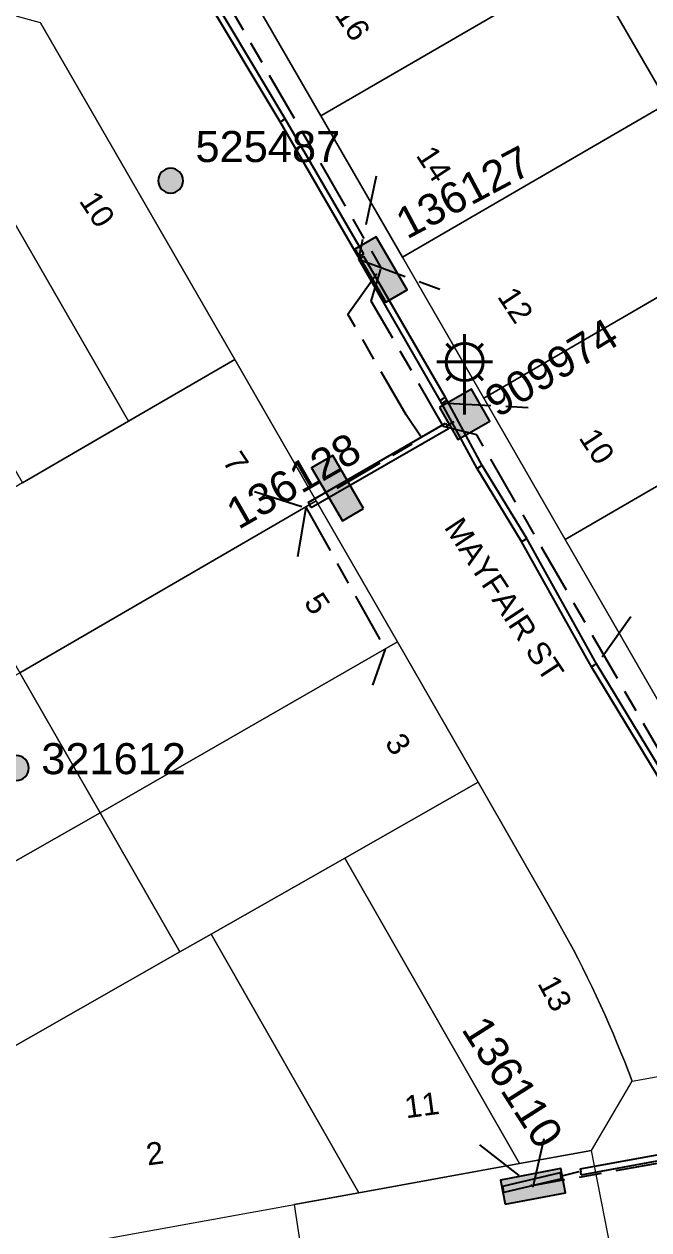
# Model space of a CAD drawing. Header units: metres. Extents: x 303431 to 305438, y 6269401 to 6270518.
# Drawn here: x 304083.4 to 304133.8, y 6269917.6 to 6270014.6 of the extents above; entities that cross this region are included whole.
import ezdxf
from ezdxf.enums import TextEntityAlignment as Align

# ---------------------------------------------------------------- set-up
doc = ezdxf.new("R2010")
doc.units = ezdxf.units.M
doc.linetypes.add('Cable Exist UG', pattern=[8.2, 4, -1.2, 1.8, -1.2])
doc.layers.get('0').update_dxf_attribs({"color": 6})
doc.layers.add('Cadastre Land Parcels_SP_EXT', color=9, linetype='Continuous', lineweight=5)
doc.layers.add('Cadastre Roads_SP_EXT', color=9, linetype='Continuous', lineweight=5)
for name, color, linetype in [('Duct_SP_EXT', 7, 'Continuous'), ('Equip_SP_SL_EXT', 7, 'Continuous'), ('Mains_LV_EXT', 7, 'Continuous'), ('SupportsOH_SP_TR_HV_LV_SL_EXT', 7, 'Continuous'), ('SupportsUG_SP_LV_EXT', 7, 'Continuous'), ('SupportsUG_SP_LV_SL_EXT', 7, 'Continuous'), ('Trench_SP_EXT', 7, 'Continuous')]:
    doc.layers.add(name, color=color, linetype=linetype)
doc.styles.add('COLUMN_LABEL', font='arial.ttf')
doc.styles.add('iecARIAL', font='arial.ttf', dxfattribs={"height": 2})
doc.styles.add('POLE_LABEL', font='arial.ttf')
doc.styles.get("Standard").update_dxf_attribs({"font": 'arial.ttf'})

# ---------------------------------------------------------------- blocks, each defined once
blk = doc.blocks.new('COLUMN_EXT')
blk.add_hatch(color=256).paths.add_polyline_path([(-1.485, 1.485), (-1.485, -1.485), (1.485, -1.485), (1.485, 1.485)])
blk.add_lwpolyline([(-1.485, -1.485), (1.485, -1.485), (1.485, 1.485), (-1.485, 1.485)], close=True)
for tag, height, style, flags, p in [('ASSET_NUM', 2.5, 'COLUMN_LABEL', 8, (2, 2)), ('STRUCTURE_PLANT_NUMBER', 0.2, 'POLE_LABEL', 9, (1.813, 0.031)), ('STREET_CODE', 0.2, 'COLUMN_LABEL', 9, (1.813, -0.2))]:
    blk.add_attdef(tag, text='', height=height, dxfattribs=dict(style=style, flags=flags)).set_placement(p, align=Align.MIDDLE_LEFT)
at = {"flags": 9}
for tag, p in [('OWNED_BY', (1.813, -0.6)), ('STATE', (1.813, -0.8)), ('COLUMN_TYPE', (1.813, -0.4)), ('USAGE', (1.813, -1)), ('STREETNAME', (1.813, -1.6)), ('SUBURB', (1.813, -1.8)), ('LEGEND', (1.813, -1.2)), ('LOCATION', (1.813, -1.4)), ('NOTES', (1.813, -2))]:
    blk.add_attdef(tag, text='', height=0.2, dxfattribs=at).set_placement(p, align=Align.MIDDLE_LEFT)
at = {"flags": 1}
blk.add_attdef('Z', (1.813, -2.351), '', height=0.2, dxfattribs=at)
blk = doc.blocks.new('PILLAR_EXT')
blk.add_hatch(color=256).paths.add_polyline_path([(-2.475, 0.99), (-2.475, -0.99), (2.475, -0.99), (2.475, 0.99)])
blk.add_lwpolyline([(-2.475, -0.99), (2.475, -0.99), (2.475, 0.99), (-2.475, 0.99)], close=True)
at = {"style": 'iecARIAL', "flags": 8}
blk.add_attdef('ASSET_NUM', (1.5, 3.5), '', height=2.5, dxfattribs=at)
for tag, p, flags in [('OWNED_BY', (0, -0.2), 9), ('STATE', (0, -0.4), 9), ('SUPPORT_TYPE', (0, -0.6), 9), ('USAGE', (0, -0.8), 9), ('LEGEND', (0, -1), 9), ('STREETNAME', (0, -1.8), 9), ('SUBURB', (0, -2), 1), ('LOCATION', (0, -1.2), 9), ('NOTES', (0, -1.4), 9), ('PARENT', (0, -1.6), 9)]:
    blk.add_attdef(tag, p, '', height=0.2, dxfattribs=dict(flags=flags))
blk = doc.blocks.new('SL_LANTERN_EXT')
at = {"lineweight": 40}
for p, q in [((0, 1.968), (0, 6.468)), ((-1.459, 5.676), (-1.061, 5.278)), ((1.458, 5.676), (1.06, 5.278)), ((-2.25, 4.218), (2.25, 4.218)), ((-1.459, 2.759), (-1.061, 3.157)), ((1.458, 2.759), (1.06, 3.157)), ((0, 0), (0, 2.721))]:
    blk.add_line(p, q, dxfattribs=at)
blk.add_circle((0, 4.218), 1.5, dxfattribs=at)
at = {"style": 'iecARIAL', "flags": 9}
blk.add_attdef('ASSET_NUM', (1.5, 1.5), '', height=2.5, dxfattribs=at)
for tag, p, height, flags in [('CONSTRUCTED_VOLTAGE', (0.981, -0.653), 0.2, 9), ('CONTROL_TYPE', (0.981, -0.853), 0.2, 9), ('LANTERN_PURPOSE', (0.981, -1.053), 0.2, 9), ('LNUMBER', (2.181, -3.253), 2.5, 8), ('OPERATING_VOLTAGE', (0.981, -1.653), 0.2, 9), ('ORIENTATION', (0.981, -1.853), 0.2, 9), ('OWNED_BY', (0.981, -2.053), 0.2, 9), ('LANTERN_TYPE', (0.981, -1.253), 0.2, 9), ('NO_PHASES', (0.981, -1.453), 0.2, 9), ('STATE', (0.981, -2.253), 0.2, 9), ('CEXIST', (0.981, -2.653), 0.2, 9), ('CNEW', (0.981, -2.853), 0.2, 9), ('CNUMBER', (0.981, -3.053), 0.2, 9), ('USAGE', (0.981, -2.453), 0.2, 9), ('CREMOVE', (0.981, -3.253), 0.2, 9), ('CREPLACE', (0.981, -3.453), 0.2, 9), ('LKINGHEIGHT', (0.981, -3.653), 0.2, 9), ('LBRACKET', (0.981, -3.853), 0.2, 9), ('LBRACKETVOCAB', (0.981, -4.053), 0.2, 9), ('LCATEGORY', (0.981, -4.253), 0.2, 9), ('LCHARGE1', (0.981, -4.453), 0.2, 9), ('LCHARGE1PERCENT', (0.981, -4.653), 0.2, 9), ('LCHARGE2', (0.981, -4.853), 0.2, 9), ('LCHARGE2PERCENT', (0.981, -5.053), 0.2, 9), ('LCHARGE3', (0.981, -5.253), 0.2, 9), ('LCHARGE3PERCENT', (0.981, -5.453), 0.2, 9), ('LEXIST', (0.981, -5.653), 0.2, 9), ('LLAMP', (0.981, -5.853), 0.2, 9), ('LLAMPVOCAB', (0.981, -6.053), 0.2, 9), ('LMAST', (0.981, -6.253), 0.2, 9), ('LMASTVOCAB', (0.981, -6.453), 0.2, 9), ('LNEW', (0.981, -6.653), 0.2, 9), ('LANTNUMBER', (0.981, -6.853), 0.2, 9), ('LOUTREACH', (0.981, -7.253), 0.2, 9), ('LOUTREACHVOCAB', (0.981, -7.453), 0.2, 9), ('LRATECODE', (0.981, -7.653), 0.2, 9), ('LREMOVE', (0.981, -7.853), 0.2, 9), ('LREPLACE', (0.981, -8.053), 0.2, 9), ('LTYPE', (0.981, -8.253), 0.2, 9), ('LTYPEVOCAB', (0.981, -8.453), 0.2, 9), ('LEGEND', (0.981, -8.653), 0.2, 9), ('LOCATION', (0.981, -8.853), 0.2, 9), ('STREETNAME', (0.981, -9.253), 0.2, 9), ('SUBURB', (0.981, -9.453), 0.2, 1), ('NOTES', (0.981, -9.053), 0.2, 9)]:
    blk.add_attdef(tag, p, '', height=height, dxfattribs=dict(flags=flags))
blk = doc.blocks.new('POLE_EXT')
blk.add_hatch(color=256).paths.add_polyline_path([(-1, 0, 1), (1, 0, 1)])
blk.add_lwpolyline([(-1, 0, 1), (1, 0, 1)], format="xyb", close=True)
for tag, height, flags, p in [('pNumber', 2.5, 8, (-17.84, 2.067)), ('OWNED_BY', 0.2, 9, (1.355, -0.4)), ('SPECIAL_USE', 0.2, 9, (1.355, -0.8)), ('STATE', 0.2, 9, (1.355, -1)), ('PARENT', 0.2, 9, (1.355, -0.6)), ('cLV', 0.2, 9, (1.355, -1.4)), ('cHV', 0.2, 9, (1.355, -2)), ('hDepth', 0.2, 9, (1.355, -1.6)), ('hDia', 0.2, 9, (1.355, -1.8)), ('USAGE', 0.2, 9, (1.355, -1.2)), ('LBRACKET', 0.2, 9, (1.355, -2.2)), ('LExisting', 0.2, 9, (1.355, -2.4)), ('LANTNUMBER', 0.2, 9, (1.355, -2.6)), ('LOther', 0.2, 9, (1.355, -2.8)), ('LRemove', 0.2, 9, (1.355, -3)), ('cLinedev', 0.2, 9, (1.355, -3.4)), ('pExisting', 0.2, 9, (1.355, -3.8)), ('LEGEND', 0.2, 9, (1.355, -3.2)), ('LOCATION', 0.2, 9, (1.355, -3.6)), ('pFooting', 0.2, 9, (1.355, -4.4)), ('pNew', 0.2, 9, (1.355, -4.6)), ('PFNUMBER', 0.2, 9, (1.355, -4)), ('NEWPFNUMBER', 0.2, 9, (1.355, -4.2)), ('pRelocate', 0.2, 9, (1.355, -5)), ('pRemove', 0.2, 9, (1.355, -5.2)), ('pReplace', 0.2, 9, (1.355, -5.4)), ('pStay', 0.2, 9, (1.355, -5.6)), ('pType', 0.2, 9, (1.355, -5.8)), ('cspan', 0.2, 9, (1.355, -6)), ('STREETNAME', 0.2, 9, (1.355, -6.2)), ('SUBURB', 0.2, 9, (1.355, -6.4)), ('NOTES', 0.2, 9, (1.355, -6.6)), ('MAINTAINED_BY', 0.2, 9, (1.355, -6.814)), ('OPERATED_BY', 0.2, 9, (1.355, -7.014))]:
    blk.add_attdef(tag, text='', height=height, dxfattribs=dict(flags=flags)).set_placement(p, align=Align.MIDDLE_LEFT)
at = {"style": 'POLE_LABEL'}
for tag, height, flags, p in [('ASSET_NUM', 2.5, 8, (2, 2)), ('STRUCTURE_PLANT_NUMBER', 0.2, 9, (1.355, 0.028)), ('STREET_CODE', 0.2, 9, (1.355, -0.2))]:
    blk.add_attdef(tag, text='', height=height, dxfattribs=dict(at, flags=flags)).set_placement(p, align=Align.MIDDLE_LEFT)
at = {"flags": 1}
blk.add_attdef('Z', (1.355, -7.328), '', height=0.2, dxfattribs=at)

msp = doc.modelspace()

# ---------------------------------------------------------------- linework, layer by layer
at = {"layer": 'Cadastre Land Parcels_SP_EXT', "linetype": 'Continuous'}
for points in [[(304156.62498, 6270020.67198), (304150.06822, 6270032.0396), (304128.70869, 6270019.63619), (304135.26624, 6270008.26761), (304156.62498, 6270020.67198)], [(304156.62498, 6270020.67198), (304150.06822, 6270032.0396), (304128.70869, 6270019.63619), (304135.26624, 6270008.26761), (304156.62498, 6270020.67198)], [(304128.70869, 6270019.63619), (304122.1545, 6270030.99886), (304100.79169, 6270018.59431), (304107.34668, 6270007.23164), (304128.70869, 6270019.63619)], [(304128.70869, 6270019.63619), (304122.1545, 6270030.99886), (304100.79169, 6270018.59431), (304107.34668, 6270007.23164), (304128.70869, 6270019.63619)], [(304135.26624, 6270008.26761), (304128.70869, 6270019.63619), (304107.34668, 6270007.23164), (304113.90432, 6269995.86403), (304135.26624, 6270008.26761)], [(304135.26624, 6270008.26761), (304128.70869, 6270019.63619), (304107.34668, 6270007.23164), (304113.90432, 6269995.86403), (304135.26624, 6270008.26761)], [(304100.404, 6269987.62339), (304084.77355, 6270014.72084), (304077.98094, 6270016.61063), (304073.70626, 6270014.12919), (304091.86038, 6269982.66281), (304100.404, 6269987.62339)], [(304100.404, 6269987.62339), (304084.77355, 6270014.72084), (304077.98094, 6270016.61063), (304073.70626, 6270014.12919), (304091.86038, 6269982.66281), (304100.404, 6269987.62339)], [(304091.86038, 6269982.66281), (304073.70626, 6270014.12919), (304065.14719, 6270009.15032), (304083.31509, 6269977.70011), (304091.86038, 6269982.66281)], [(304091.86038, 6269982.66281), (304073.70626, 6270014.12919), (304065.14719, 6270009.15032), (304083.31509, 6269977.70011), (304091.86038, 6269982.66281)], [(304141.82387, 6269996.9), (304135.26624, 6270008.26761), (304113.90432, 6269995.86403), (304120.46107, 6269984.49545), (304141.82387, 6269996.9)], [(304141.82387, 6269996.9), (304135.26624, 6270008.26761), (304113.90432, 6269995.86403), (304120.46107, 6269984.49545), (304141.82387, 6269996.9)], [(304148.38054, 6269985.53238), (304141.82387, 6269996.9), (304120.46107, 6269984.49545), (304127.01862, 6269973.12783), (304148.38054, 6269985.53238)], [(304148.38054, 6269985.53238), (304141.82387, 6269996.9), (304120.46107, 6269984.49545), (304127.01862, 6269973.12783), (304148.38054, 6269985.53238)], [(304106.96076, 6269976.25578), (304100.404, 6269987.62339), (304091.86038, 6269982.66281), (304083.31509, 6269977.70011), (304076.54854, 6269973.7724), (304083.10618, 6269962.40584), (304106.96076, 6269976.25578)], [(304106.96076, 6269976.25578), (304100.404, 6269987.62339), (304091.86038, 6269982.66281), (304083.31509, 6269977.70011), (304076.54854, 6269973.7724), (304083.10618, 6269962.40584), (304106.96076, 6269976.25578)], [(304155.94393, 6269972.421), (304154.68298, 6269974.60608), (304148.38054, 6269985.53238), (304127.01862, 6269973.12783), (304134.58122, 6269960.01653), (304155.94393, 6269972.421)], [(304155.94393, 6269972.421), (304154.68298, 6269974.60608), (304148.38054, 6269985.53238), (304127.01862, 6269973.12783), (304134.58122, 6269960.01653), (304155.94393, 6269972.421)], [(304113.5183, 6269964.88826), (304106.96076, 6269976.25578), (304083.10618, 6269962.40584), (304089.5754, 6269951.13195), (304113.5183, 6269964.88826)], [(304113.5183, 6269964.88826), (304106.96076, 6269976.25578), (304083.10618, 6269962.40584), (304089.5754, 6269951.13195), (304113.5183, 6269964.88826)], [(304098.50397, 6269941.35044), (304109.26094, 6269947.46827), (304120.0172, 6269953.58707), (304113.5183, 6269964.88826), (304089.5754, 6269951.13195), (304095.99506, 6269939.9236), (304098.50397, 6269941.35044)], [(304098.50397, 6269941.35044), (304109.26094, 6269947.46827), (304120.0172, 6269953.58707), (304113.5183, 6269964.88826), (304089.5754, 6269951.13195), (304095.99506, 6269939.9236), (304098.50397, 6269941.35044)], [(304089.5754, 6269951.13195), (304083.10618, 6269962.40584), (304059.13288, 6269948.67471), (304065.54592, 6269937.46327), (304089.5754, 6269951.13195)], [(304089.5754, 6269951.13195), (304083.10618, 6269962.40584), (304059.13288, 6269948.67471), (304065.54592, 6269937.46327), (304089.5754, 6269951.13195)], [(304129.13039, 6269923.93849), (304132.39534, 6269929.528), (304132.10269, 6269930.30268), (304131.80263, 6269931.07329), (304131.49585, 6269931.84179), (304131.18262, 6269932.60807), (304130.86188, 6269933.37135), (304130.53452, 6269934.13137), (304130.19983, 6269934.88838), (304129.85851, 6269935.64221), (304129.50978, 6269936.39286), (304129.1553, 6269937.14051), (304128.7934, 6269937.88497), (304128.42567, 6269938.62635), (304128.04982, 6269939.36455), (304127.66893, 6269940.09868), (304127.27991, 6269940.8306), (304126.88506, 6269941.55749), (304126.48368, 6269942.28129), (304126.07567, 6269943.00191), (304120.0172, 6269953.58707), (304109.26094, 6269947.46827), (304123.32755, 6269922.8868), (304129.13039, 6269923.93849)], [(304129.13039, 6269923.93849), (304132.39534, 6269929.528), (304132.10269, 6269930.30268), (304131.80263, 6269931.07329), (304131.49585, 6269931.84179), (304131.18262, 6269932.60807), (304130.86188, 6269933.37135), (304130.53452, 6269934.13137), (304130.19983, 6269934.88838), (304129.85851, 6269935.64221), (304129.50978, 6269936.39286), (304129.1553, 6269937.14051), (304128.7934, 6269937.88497), (304128.42567, 6269938.62635), (304128.04982, 6269939.36455), (304127.66893, 6269940.09868), (304127.27991, 6269940.8306), (304126.88506, 6269941.55749), (304126.48368, 6269942.28129), (304126.07567, 6269943.00191), (304120.0172, 6269953.58707), (304109.26094, 6269947.46827), (304123.32755, 6269922.8868), (304129.13039, 6269923.93849)], [(304095.99506, 6269939.9236), (304089.5754, 6269951.13195), (304065.54592, 6269937.46327), (304071.7012, 6269926.70507), (304071.95825, 6269926.25086), (304095.99506, 6269939.9236)], [(304095.99506, 6269939.9236), (304089.5754, 6269951.13195), (304065.54592, 6269937.46327), (304071.7012, 6269926.70507), (304071.95825, 6269926.25086), (304095.99506, 6269939.9236)], [(304123.32755, 6269922.8868), (304109.26094, 6269947.46827), (304098.50397, 6269941.35044), (304110.40988, 6269920.54581), (304123.32755, 6269922.8868)], [(304123.32755, 6269922.8868), (304109.26094, 6269947.46827), (304098.50397, 6269941.35044), (304110.40988, 6269920.54581), (304123.32755, 6269922.8868)], [(304110.40988, 6269920.54581), (304098.50397, 6269941.35044), (304095.99506, 6269939.9236), (304071.95825, 6269926.25086), (304072.27422, 6269925.6805), (304072.58435, 6269925.10704), (304072.88716, 6269924.52944), (304073.18422, 6269923.94882), (304073.47386, 6269923.36495), (304073.75688, 6269922.77798), (304074.03415, 6269922.18791), (304074.30401, 6269921.59379), (304074.56813, 6269920.99746), (304074.82402, 6269920.39803), (304075.0733, 6269919.79551), (304075.31674, 6269919.19079), (304081.80566, 6269915.36042), (304110.40988, 6269920.54581)], [(304110.40988, 6269920.54581), (304098.50397, 6269941.35044), (304095.99506, 6269939.9236), (304071.95825, 6269926.25086), (304072.27422, 6269925.6805), (304072.58435, 6269925.10704), (304072.88716, 6269924.52944), (304073.18422, 6269923.94882), (304073.47386, 6269923.36495), (304073.75688, 6269922.77798), (304074.03415, 6269922.18791), (304074.30401, 6269921.59379), (304074.56813, 6269920.99746), (304074.82402, 6269920.39803), (304075.0733, 6269919.79551), (304075.31674, 6269919.19079), (304081.80566, 6269915.36042), (304110.40988, 6269920.54581)]]:
    msp.add_lwpolyline(points, close=True, dxfattribs=at)
at = {"layer": 'Cadastre Roads_SP_EXT', "linetype": 'Continuous'}
for points in [[(304134.58127, 6269960.01649), (304127.01868, 6269973.12787), (304120.46109, 6269984.49547), (304113.9043, 6269995.86404), (304107.34672, 6270007.23163), (304100.79169, 6270018.59429)], [(304084.77356, 6270014.72084), (304100.40394, 6269987.62343), (304106.96073, 6269976.25583), (304113.51832, 6269964.88823), (304120.01718, 6269953.58704), (304126.07575, 6269943.00192), (304126.48372, 6269942.28126), (304126.88507, 6269941.5575), (304127.27988, 6269940.83066), (304127.66896, 6269940.09869), (304128.04982, 6269939.36452), (304128.42574, 6269938.62628), (304128.79336, 6269937.88496), (304129.15523, 6269937.14054), (304129.50978, 6269936.39285), (304129.8585, 6269935.64217), (304130.1998, 6269934.88839), (304130.53457, 6269934.13143), (304130.86183, 6269933.3713), (304131.18256, 6269932.60816), (304131.49587, 6269931.84175), (304131.80255, 6269931.07332), (304132.1027, 6269930.30276), (304132.39535, 6269929.52796), (304148.20013, 6269932.40744)]]:
    msp.add_lwpolyline(points, dxfattribs=at)
msp.add_lwpolyline([(304125.42661, 6269903.27281), (304132.92077, 6269904.63457), (304129.13042, 6269923.93848), (304123.3275, 6269922.88684), (304110.40987, 6269920.54577), (304105.18844, 6269919.59948), (304108.14006, 6269900.13125), (304125.42661, 6269903.27281)], close=True, dxfattribs=at)
at = {"layer": 'Duct_SP_EXT'}
for p, q in [((304104.05866, 6270006.75338), (304097.23721, 6270018.18427)), ((304104.4723, 6270006.99691), (304097.65041, 6270018.42853)), ((304104.05866, 6270006.75338), (304104.26548, 6270006.87514)), ((304110.38331, 6269995.86373), (304104.05866, 6270006.75338)), ((304104.4723, 6270006.99691), (304104.26548, 6270006.87514)), ((304110.79839, 6269996.1048), (304104.4723, 6270006.99691)), ((304110.38331, 6269995.86373), (304110.59085, 6269995.98426)), ((304110.39297, 6269995.68703), (304110.60088, 6269995.80693)), ((304116.94758, 6269984.32221), (304110.39297, 6269995.68703)), ((304110.79839, 6269996.1048), (304110.59085, 6269995.98426)), ((304110.80878, 6269995.92684), (304110.60088, 6269995.80693)), ((304117.3631, 6269984.56253), (304110.80878, 6269995.92684)), ((304116.94758, 6269984.32221), (304117.15534, 6269984.44237)), ((304117.08723, 6269984.08142), (304116.94758, 6269984.32221)), ((304117.08379, 6269984.08756), (304117.29484, 6269984.20183)), ((304119.91904, 6269978.85102), (304117.08379, 6269984.08756)), ((304117.08723, 6269984.08142), (304117.29484, 6269984.20183)), ((304117.3631, 6269984.56253), (304117.15534, 6269984.44237)), ((304117.50245, 6269984.32224), (304117.29484, 6269984.20183)), ((304117.50589, 6269984.3161), (304117.29484, 6269984.20183)), ((304117.50245, 6269984.32224), (304117.3631, 6269984.56253)), ((304120.3354, 6269979.09016), (304117.50589, 6269984.3161)), ((304106.31486, 6269976.11909), (304117.36444, 6269982.49096)), ((304106.55464, 6269975.70327), (304117.60422, 6269982.07514)), ((304117.36444, 6269982.49096), (304117.48433, 6269982.28305)), ((304117.60422, 6269982.07514), (304117.48433, 6269982.28305)), ((304120.3354, 6269979.09016), (304120.12722, 6269978.97059)), ((304123.91797, 6269973.20018), (304120.3354, 6269979.09016)), ((304119.91904, 6269978.85102), (304120.12722, 6269978.97059)), ((304123.5032, 6269972.95842), (304119.91904, 6269978.85102)), ((304106.31486, 6269976.11909), (304106.43475, 6269975.91118)), ((304106.55464, 6269975.70327), (304106.43475, 6269975.91118)), ((304123.5032, 6269972.95842), (304123.71059, 6269973.0793)), ((304129.12465, 6269962.88513), (304123.5032, 6269972.95842)), ((304123.91797, 6269973.20018), (304123.71059, 6269973.0793)), ((304129.53971, 6269963.12636), (304123.91797, 6269973.20018)), ((304129.12465, 6269962.88513), (304129.33218, 6269963.00575)), ((304136.46309, 6269950.751), (304129.12465, 6269962.88513)), ((304129.53971, 6269963.12636), (304129.33218, 6269963.00575)), ((304136.87744, 6269950.99341), (304129.53971, 6269963.12636)), ((304128.22415, 6269922.45997), (304151.5167, 6269926.73644)), ((304128.31083, 6269921.98786), (304151.60338, 6269926.26433)), ((304126.61032, 6269922.13458), (304121.95942, 6269921.03938)), ((304126.61032, 6269922.13458), (304126.66533, 6269921.90097)), ((304126.72034, 6269921.66736), (304126.66533, 6269921.90097)), ((304128.22415, 6269922.45997), (304128.26749, 6269922.22391)), ((304128.31083, 6269921.98786), (304128.26749, 6269922.22391)), ((304121.95942, 6269921.03938), (304122.01443, 6269920.80577)), ((304122.06944, 6269920.57216), (304122.01443, 6269920.80577)), ((304126.72034, 6269921.66736), (304122.06944, 6269920.57216))]:
    msp.add_line(p, q, dxfattribs=at)
at = {"layer": 'Mains_LV_EXT', "linetype": 'Cable Exist UG'}
for points in [[(304099.07666, 6270017.61596), (304112.20381, 6269994.96197)], [(304099.07666, 6270017.61596), (304112.20381, 6269994.96197)], [(304108.66398, 6269977.26997), (304115.45987, 6269981.28528), (304114.20279, 6269983.15629), (304114.20279, 6269983.15629), (304109.51982, 6269991.28208), (304112.23109, 6269995.09018)], [(304108.66398, 6269977.26997), (304115.45987, 6269981.28528), (304114.20279, 6269983.15629), (304114.20279, 6269983.15629), (304109.51982, 6269991.28208), (304112.23109, 6269995.09018)], [(304139.42949, 6269947.74585), (304119.89475, 6269981.54562), (304117.22269, 6269982.22787), (304111.4006, 6269992.3282), (304112.16694, 6269994.88631)], [(304139.42949, 6269947.74585), (304119.89475, 6269981.54562), (304117.22269, 6269982.22787), (304111.4006, 6269992.3282), (304112.16694, 6269994.88631)]]:
    msp.add_lwpolyline(points, dxfattribs=at)
msp.add_lwpolyline([(304139.34991, 6269947.7763), (304136.83242, 6269944.17982), (304136.83242, 6269944.17982, -0.01318412), (304140.7347, 6269935.44135), (304140.7347, 6269935.44135), (304141.61182, 6269933.29255), (304141.61182, 6269933.29255), (304143.81316, 6269932.97541), (304143.81316, 6269932.97541, -0.00477695), (304144.48574, 6269931.10547), (304144.48574, 6269931.10547), (304144.96655, 6269929.73028), (304148.10599, 6269927.85351), (304150.48351, 6269926.26419), (304151.17811, 6269925.88748), (304124.47829, 6269921.12794)], format="xyb", dxfattribs=at)
msp.add_lwpolyline([(304139.34991, 6269947.7763), (304136.83242, 6269944.17982), (304136.83242, 6269944.17982, -0.01318412), (304140.7347, 6269935.44135), (304140.7347, 6269935.44135), (304141.61182, 6269933.29255), (304141.61182, 6269933.29255), (304143.81316, 6269932.97541), (304143.81316, 6269932.97541, -0.00477695), (304144.48574, 6269931.10547), (304144.48574, 6269931.10547), (304144.96655, 6269929.73028), (304148.10599, 6269927.85351), (304150.48351, 6269926.26419), (304151.17811, 6269925.88748), (304124.47829, 6269921.12794)], format="xyb", dxfattribs=at)
at = {"layer": 'Trench_SP_EXT', "linetype": 'Cable Exist UG'}
for points in [[(304111.78744, 6270002.36903), (304110.36431, 6269995.69531)], [(304110.36431, 6269995.69531), (304117.39308, 6269993.10596)], [(304117.03346, 6269984.13535), (304124.3441, 6269983.75126)], [(304117.48437, 6269982.28302), (304118.07169, 6269982.63545)], [(304101.98934, 6269976.99253), (304106.13057, 6269975.68003), (304105.3858, 6269971.25334)], [(304106.13359, 6269975.72604), (304112.51296, 6269964.29237), (304111.48697, 6269961.40524)], [(304132.3012, 6269966.91036), (304129.40109, 6269962.83954)], [(304120.1217, 6269924.39845), (304124.44159, 6269921.0064), (304125.47794, 6269925.56003)], [(304126.74141, 6269921.89859), (304128.14986, 6269922.24833)]]:
    msp.add_lwpolyline(points, dxfattribs=at)

# ---------------------------------------------------------------- block references
at = {"layer": 'Equip_SP_SL_EXT'}
for p in [(304118.91807, 6269983.20637), (304118.91808, 6269983.20633)]:
    msp.add_blockref('SL_LANTERN_EXT', p, dxfattribs=at)
at = {"layer": 'SupportsOH_SP_TR_HV_LV_SL_EXT'}
ref = msp.add_blockref('POLE_EXT', (304095.24567, 6270002.01728), dxfattribs=at)
ref.add_attrib('ASSET_NUM', '525487', dxfattribs={"layer": '0', "height": 2.5, "style": 'POLE_LABEL'}).set_placement((304097.24567, 6270002.76728), align=Align.BOTTOM_LEFT)
ref = msp.add_blockref('POLE_EXT', (304082.82894, 6269954.73748), dxfattribs=at)
ref.add_attrib('ASSET_NUM', '321612', dxfattribs={"layer": '0', "height": 2.5, "style": 'POLE_LABEL'}).set_placement((304084.82894, 6269955.48748), align=Align.MIDDLE_LEFT)
at = {"layer": 'SupportsUG_SP_LV_EXT'}
ref = msp.add_blockref('PILLAR_EXT', (304112.18367, 6269994.86653), dxfattribs=dict(at, rotation=300.0748188972909))
ref.add_attrib('ASSET_NUM', '136127', dxfattribs={"layer": '0', "height": 2.5, "rotation": 27.9893264, "style": 'iecARIAL'}).set_placement((304113.68367, 6269998.36653), align=Align.MIDDLE_LEFT)
ref = msp.add_blockref('PILLAR_EXT', (304112.1837, 6269994.86657), dxfattribs=dict(at, rotation=300.0748188972909))
ref.add_attrib('ASSET_NUM', '136127', dxfattribs={"layer": '0', "height": 2.5, "rotation": 27.9893264, "style": 'iecARIAL'}).set_placement((304113.6837, 6269998.36657), align=Align.MIDDLE_LEFT)
ref = msp.add_blockref('PILLAR_EXT', (304108.68653, 6269977.26265), dxfattribs=dict(at, rotation=120.0780865464716))
ref.add_attrib('ASSET_NUM', '136128', dxfattribs={"layer": '0', "height": 2.5, "rotation": 29.8263789, "style": 'iecARIAL'}).set_placement((304110.18653, 6269980.76265), align=Align.MIDDLE_RIGHT)
ref = msp.add_blockref('PILLAR_EXT', (304108.68656, 6269977.26268), dxfattribs=dict(at, rotation=120.0780865464716))
ref.add_attrib('ASSET_NUM', '136128', dxfattribs={"layer": '0', "height": 2.5, "rotation": 29.8263789, "style": 'iecARIAL'}).set_placement((304110.18656, 6269980.76268), align=Align.MIDDLE_RIGHT)
ref = msp.add_blockref('PILLAR_EXT', (304124.41901, 6269921.05056), dxfattribs=dict(at, rotation=10.76047634541876))
ref.add_attrib('ASSET_NUM', '136110', dxfattribs={"layer": '0', "height": 2.5, "rotation": 302.5050437, "style": 'iecARIAL'}).set_placement((304125.91901, 6269924.55056), align=Align.MIDDLE_RIGHT)
ref = msp.add_blockref('PILLAR_EXT', (304124.41903, 6269921.05053), dxfattribs=dict(at, rotation=10.76047634541876))
ref.add_attrib('ASSET_NUM', '136110', dxfattribs={"layer": '0', "height": 2.5, "rotation": 302.5050437, "style": 'iecARIAL'}).set_placement((304125.91903, 6269924.55053), align=Align.MIDDLE_RIGHT)
at = {"layer": 'SupportsUG_SP_LV_SL_EXT'}
ref = msp.add_blockref('COLUMN_EXT', (304118.91804, 6269983.20635), dxfattribs=dict(at, rotation=300.0829381247414))
ref.add_attrib('ASSET_NUM', '909974', dxfattribs={"layer": '0', "height": 2.5, "rotation": 31.2323836, "style": 'COLUMN_LABEL'}).set_placement((304120.91804, 6269983.95635), align=Align.MIDDLE_LEFT)
ref = msp.add_blockref('COLUMN_EXT', (304118.9181, 6269983.20633), dxfattribs=dict(at, rotation=300.0829381247414))
ref.add_attrib('ASSET_NUM', '909974', dxfattribs={"layer": '0', "height": 2.5, "rotation": 31.2323836, "style": 'COLUMN_LABEL'}).set_placement((304120.9181, 6269983.95633), align=Align.MIDDLE_LEFT)

# ---------------------------------------------------------------- texts
at = {"layer": 'Cadastre Land Parcels_SP_EXT'}
for s, rotation, p in [('16', 303.339797, (304108.38536, 6270015.41904)), ('14', 303.3387965, (304114.94168, 6270004.05438)), ('10', 303.3365846, (304087.82515, 6270000.39831)), ('12', 303.3330641, (304121.49888, 6269992.68577)), ('10', 303.3387965, (304128.056, 6269981.31821)), ('7', 303.3353385, (304099.36572, 6269979.43348)), ('5', 303.3387965, (304105.91897, 6269968.07629)), ('3', 303.2543094, (304112.43893, 6269956.76266)), ('13', 298.2602259, (304124.74235, 6269937.41214)), ('11', 7.6254429, (304114.19842, 6269926.52789)), ('2', 7.6277859, (304093.39616, 6269922.73156))]:
    msp.add_text(s, height=1.8, rotation=rotation, dxfattribs=at).set_placement(p)
at = {"layer": 'Cadastre Roads_SP_EXT'}
msp.add_text('MAYFAIR ST', height=1.8, rotation=303.3387965, dxfattribs=at).set_placement((304117.20676, 6269974.11595))

doc.saveas('drawing.dxf')
